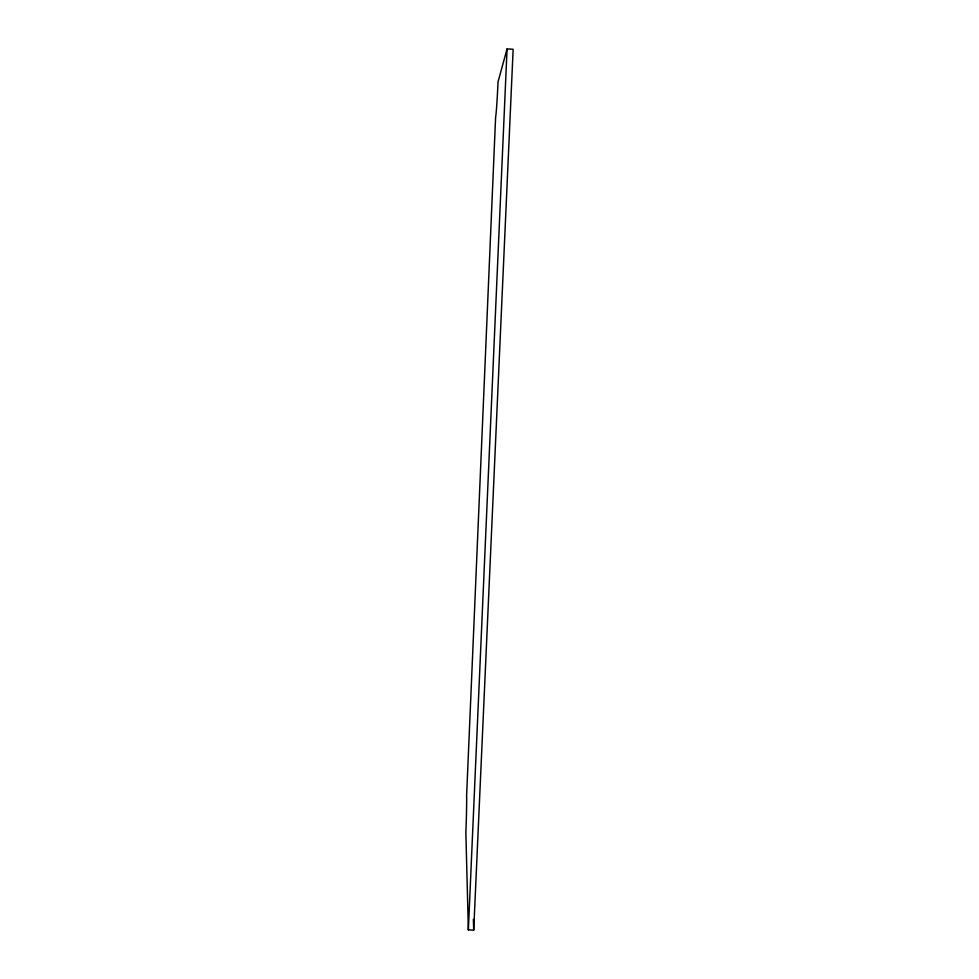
<?xml version="1.0" encoding="UTF-8"?>
<svg xmlns="http://www.w3.org/2000/svg" width="979" height="979" viewBox="0 0 979 979"><rect width="100%" height="100%" fill="white"/><g stroke="black" fill="none" stroke-linecap="round" stroke-linejoin="round"><path stroke-width="1.47" d="M468.354 929.915L507.061 48.95L513.143 49.256L473.714 930.05L468.354 929.915L465.857 832.48A27.84 0.734 -88.3 0 0 466.628 795.144L495.619 116.966A31.536 0.893 -87.3 0 0 498.03 81.869L507.061 48.95M473.359 919.391L473.714 930.05"/></g></svg>
